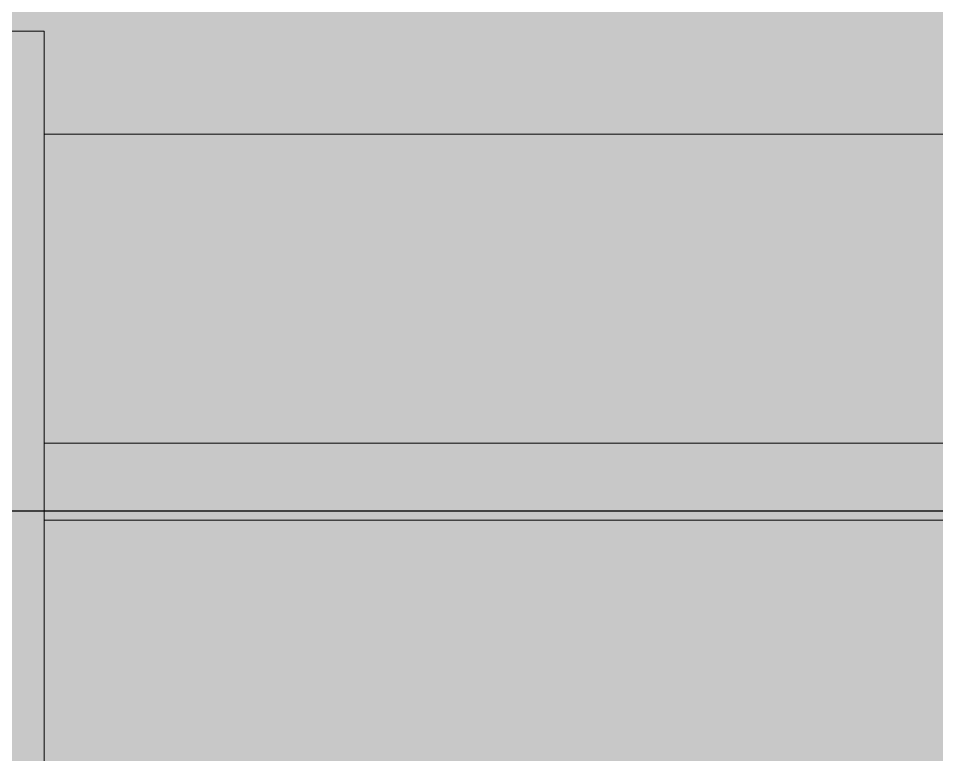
# Model space of a CAD drawing. Header units: centimetres. Extents: x 405564 to 502064, y 46284 to 60634.
# Drawn here: x 484527.75 to 484541.12, y 56099.99 to 56110.72 of the extents above; entities that cross this region are included whole.
import ezdxf

# ---------------------------------------------------------------- set-up
doc = ezdxf.new("R2010")
doc.units = ezdxf.units.CM
doc.layers.get('0').update_dxf_attribs({"color": 8, "lineweight": 9})
doc.layers.add('0-KRCN-MİMARİ-220526', color=8, linetype='Continuous', lineweight=9)
doc.layers.add('Visible (ISO)', color=8, linetype='Continuous', lineweight=18)
doc.layers.add('AS_NOT_MIMARI', color=8, linetype='Continuous')

# ---------------------------------------------------------------- blocks, each defined once
blk = doc.blocks.new('A$Cdfb98813')
h = blk.add_hatch()
h.set_pattern_fill('ANGLE', color=256)
h.set_pattern_definition([(0, (-482318.783, -59032.118), (0, 6.985), [5.08, -1.905]), (90, (-482318.783, -59032.118), (-6.985, 4e-16), [5.08, -1.905])])
h.paths.add_polyline_path([(2235.139, -683), (325.139, -683), (325.139, -933.015), (2235.139, -933.015)])
h.paths.add_polyline_path([(800, -700), (900, -700), (900, -800), (800, -800)], flags=16)
h.paths.add_polyline_path([(1700, -700), (1800, -700), (1800, -800), (1700, -800)], flags=16)
blk.add_line((238.979, -729.015), (2268.933, -729.015))
at = {"layer": 'Visible (ISO)'}
for p, q in [((672.377, -722.029), (678.377, -722.029)), ((678.377, -722.029), (678.377, -777.529)), ((727.127, -723.529), (678.377, -723.529)), ((722.627, -728.029), (678.377, -728.029)), ((722.627, -729.154), (678.377, -729.154))]:
    blk.add_line(p, q, dxfattribs=at)
blk = doc.blocks.new('A$C6A10306C')
at = {"layer": 'AS_NOT_MIMARI'}
blk.add_blockref('A$Cdfb98813', (13285.68, -3801.454), dxfattribs=at)

msp = doc.modelspace()

# ---------------------------------------------------------------- block references
at = {"layer": '0-KRCN-MİMARİ-220526'}
msp.add_blockref('A$C6A10306C', (470564.066, 60634.016), dxfattribs=at)

doc.saveas('drawing.dxf')
